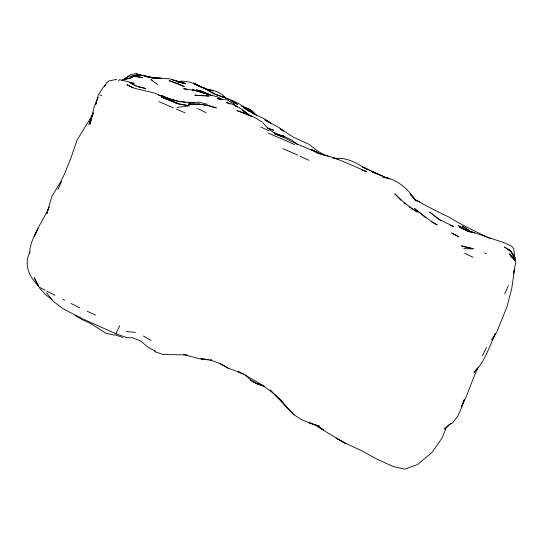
<?xml version="1.0" encoding="UTF-8"?>
<svg xmlns="http://www.w3.org/2000/svg" width="543" height="543" viewBox="0 0 543 543"><rect width="100%" height="100%" fill="white"/><g stroke="black" fill="none" stroke-linecap="round" stroke-linejoin="round"><path stroke-width="0.81" d="M514.968 259.303L513.861 249.081L511.845 246.373L504.399 242.823L474.86 232.92L466.749 230.66L459.33 227.062L469.546 231.759L466.749 230.66L458.17 225.494L466.749 230.66L474.691 232.879L464.265 229.289L470.971 232.031M513.78 257.382L513.821 255.726L511.438 251.972L508.981 249.325L513.821 255.726L514.078 258.488M29.634 253.751C29.668 244.676 33.707 236.517 38.024 228.786L34.175 236.673C38.193 226.316 44.764 217.288 48.999 207.073L46.868 213.596L51.809 196.58L60.809 181.532L64.637 173.712L71.099 157.538L76.963 140.216L90.729 117.865L93.281 112.74M514.513 260.572L515.002 257.477L514.479 260.755M513.379 273.74L515.85 262.215L511.411 251.857L504.576 246.99L511.411 251.857M514.038 271.371L514.499 269.783L511.71 288.666L507.04 306.632L496.77 332.051L491.802 339.796L495.521 333.422M96.81 101.378L95.765 104.466L98.188 95.201L103 87.484L105.871 84.789L104.935 86.12M97.333 99.837L98.12 97.523C93.776 105.763 92.229 114.967 90.131 123.933L92.317 115.055L88.937 124.476L93.179 113.29M445.511 429.533L442.206 437.787L432.113 452.305L417.302 464.638L404.711 469.152L393.241 466.464L378.152 459.772L360.919 450.385L343.352 442.26L321.931 429.296L315.619 424.721M30.048 251.918C23.274 264.604 29.336 277.195 38.818 286.283L34.161 277.636L38.594 286.724M93.104 113.27L91.638 116.86L93.213 113.324M495.61 333.477C489.128 346.862 484.906 361.91 473.903 372.505L476.74 368.711M504.712 293.885L508.391 285.503M57.897 189.412L61.535 181.41M46.433 292.501L52.393 300.578L62.94 308.668L83.378 319.169L115.876 333.721L119.759 325.793M482.367 355.679L486.487 347.398M478.349 367.007C471.887 380.012 468.093 394.259 461.231 407.155L464.251 399.682L461.652 407.501L457.993 415.728L452.394 423.065L449.278 424.483L444.113 429.058M104.249 86.52L106.876 82.55L108.865 80.982L116.833 79.312M118.557 80.927L119.324 79.936M444.88 429.384L450.982 423.18M122.236 80.493L123.397 79.502L132.533 77.439L125.27 79.502M127.727 77.758L124.591 78.769L130.897 74.52L135.879 73.848L156.085 78.355L143.78 76.02M124.591 78.769L126.186 78.009M132.424 76.237L134.773 75.477L137.915 75.789L134.773 75.477L131.65 76.4M123.655 79.964L122.039 80.418L129.064 76.244L133.51 76.122L142.32 77.554L133.51 76.122M189.69 105.797L177.072 107.453M199.098 104.093L188.469 104.141L199.098 104.093L208.118 105.41L216.413 107.935L208.383 105.763M463.742 248.592L473.924 248.877M187.321 354.959L163.11 354.464L154.422 351.565M135.791 75.864L134.297 75.81L143.569 75.497L152.054 77.69L146.617 76.672M204.053 95.826L197.679 95.446M205.729 95.887L209.096 96.009L194.781 95.147L196.227 95.296M177.167 81.45L181.925 81.701M190.844 102.905L188.489 102.77L198.826 102.145L207.29 104.249M210.195 359.724L211.75 359.812M217.553 98.941L227.103 99.912L234.081 103.964L234.237 104.772L236.029 106.408M169.966 99.193L173.679 99.993L169.966 99.193L161.868 95.663C169.301 99.423 177.439 101.548 185.713 102.356M185.115 354.606L183.554 354.477L199.614 358.814L208.634 359.636L201.053 358.842L211.376 360.382L219.548 363.301L228.46 368.31L243.271 373.665M193.966 102.932L178.844 101.412L170.169 99.152L153.282 92.71L134.922 88.434L126.879 84.715L132.723 87.844M126.329 331.522L135.431 332.404M198.297 91.075L200.672 91.305L183.683 88.685L186.996 89.391M188.061 102.675L190.383 102.926M332.859 157.965L336.619 158.352C348.185 157.565 357.857 163.966 367.326 169.62M264.156 385.924C256.71 384.763 250.099 380.453 245.348 374.69M129.363 82.55L134.175 83.33L129.831 82.509M335.622 158.61L337.162 158.855M198.589 104.093L207.582 105.546M179.183 104.032L188.265 105.607L178.633 103.808L170.068 99.96L161.23 97L178.24 103.815L175.145 102.6M178.07 82.108L185.339 83.35L178.192 81.986M333.13 157.932L337.984 158.821M467.007 247.506L472.6 248.538L461.469 245.857L466.213 247.275M275.308 134.202L276.638 134.474L274.453 133.646M146.271 76.577L152.413 77.819L161.278 78.267L152.4 77.9L151.422 77.642L170 78.864L185.299 83.724L178.192 82.027M219.739 99.389L221.191 99.688M138.499 86.982L145.789 88.523L136.843 86.181L129.003 81.85L119.609 79.719M275.226 134.189L283.507 136.076L291.985 140.23L297.713 144.845M114.783 335.262L105.953 333.239L90.878 323.642L82.767 319.949L74.982 315.51M200.272 90.864L196.206 89.914L200.55 90.776L192.677 90.179L200.645 90.715L211.974 95.833M243.678 107.758C249.074 108.145 253.554 111.396 256.642 115.645M284.322 136.931L276.292 134.359L283.507 136.076L274.31 133.748M172.124 79.855L181.654 82.278L177.289 81.633C188.516 79.454 198.236 85.258 207.82 90.043L193.742 83.568L200.095 86.459M244.296 107.962L249.542 109.333L254.653 114.437M99.864 95.011L101.772 95.514M209.001 94.516L192.541 89.738L217.526 96.946L222.542 99.532M142.992 75.803L135.879 73.848L142.347 75.653M200.937 87.023L213.195 91.081M262.771 385.415L256.194 383.501L263.436 385.598M389.141 178.837L382.896 176.998C397.435 179.075 408.288 189.174 416.053 200.998L410.148 193.994L416.277 200.862L414.302 199.267C425.651 205.444 436.911 211.573 448.728 216.929C461.93 225.386 476.299 231.644 490.254 238.696M243.529 107.507L249.542 109.333L254.64 114.512M210.779 90.484L207.582 89.514C214.417 90.118 220.906 92.602 225.657 97.781M158.495 95.174L170.054 99.199M275.898 134.243L281.444 135.974M276.292 134.359L276.638 134.474M361.821 170.02L366.382 171.466C350.588 164.977 335.235 156.859 318.307 153.649C307.867 147.642 296.057 144.594 285.733 138.275C276.808 135.383 268.697 130.123 262.873 122.718M205.329 89.201L207.82 90.043M240.373 372.342L237.8 371.507C254.253 379.74 270.638 389.093 283.215 402.77L276.665 396.682L270.299 389.806M450.446 225.433L453.643 226.485L438.554 219.148L433.857 215.571M262.079 385.116L259.187 384.159L264.767 386.596M221.931 99.742L217.641 98.283L221.524 99.647M267.55 128.148L273.76 130.266L267.129 127.999M200.679 91.93L208.526 94.686M115.876 333.721L126.933 337.719L132.322 337.692L140.413 340.861L148.388 347.459L155.42 351.151M201.718 87.308L205.627 88.699M115.259 334.821L122.772 337.495M241.011 105.973L247.208 108.206L248.538 109.224M201.032 91.149L207.84 93.722L210.738 95.466M200.89 86.846L205.614 88.652M245.069 113.663L236.884 110.507L254.328 117.247L262.12 122.026M383.582 176.57L372.423 171.819L389.216 178.79M266.579 120.777L268.765 121.646L271.242 123.702M371.107 171.486L377.371 173.984L362.154 166.715L380.982 175.477M285.611 140.549L268.364 133.144M282.781 148.606L297.937 155.176M198.134 85.916L199.546 86.507M196.994 85.244L200.102 86.547M328.685 156.54L322.936 154.131L316.155 150.038L308.791 144.16L293.777 137.413L280.127 128.589L283.297 131.08M158.97 101.663L173.495 107.853M484.505 252.895L486.372 253.683M167.441 99.478L162.866 97.516L178.321 103.964M176.312 109.062L185.007 112.829M230.015 104.134L226.431 102.546C234.243 104.086 241.255 108.159 246.902 113.697M281.471 135.879L273.815 132.451L277.351 134.515M225.053 97.903L214.723 94.353L207.996 90.396C221.157 97.889 237.488 99.586 248.463 110.969M285.985 140.705L294.591 144.628M87.28 311.309L95.48 315.076M300.374 156.37L309.008 160.348M200.801 86.778L207.541 89.914M317.954 152.658L310.677 149.264L324.354 155.454M260.816 127.021L269.104 130.883M464.632 253.289L473.096 257.307M79.767 307.745L70.923 303.401M229.282 99.803L221.951 96.213L223.852 97.57M245.809 114.023L247.282 114.749M197.577 108.512L206.007 112.639M414.37 199.288L419.563 201.847M62.845 299.363L64.732 300.32M54.972 295.297L47.024 291.218M39.327 287.159L45.218 290.295M130.517 83.147L136.171 86.256M251.036 116.446L244.594 112.869L247.282 114.797M270.326 122.962L264.882 119.908L279.421 127.781L283.263 130.938M431.142 221.551L437.285 225.019L430.952 221.123L414.485 208.505L425.882 217.933M219.548 363.301L228.46 368.31M251.966 116.263L243.549 111.593L246.875 113.901M251.857 380.684L250.418 379.862L251.518 380.915L257.613 383.969L253.296 381.505M143.338 335.981L151.11 340.475M200.252 86.799L193.797 83.011L195.711 84.375M409.225 206.924L417.255 212.048L410.827 207.752L403.605 202.016L394.822 193.803L400.829 200.279M283.643 403.49L286.12 406.748L294.177 414.893L301.372 419.563L317.024 425.963L323.696 430.11L317.798 425.902M441.133 220.858L429.662 211.96L432.656 214.539M271.683 123.729L264.441 118.903L251.11 112.462L244.357 107.976L248.368 110.982M246.827 113.731L243.454 111.281L246.746 113.799M52.094 299.526L45.537 294.686L39.157 287.6M255.291 114.797L249.739 110.494L253.364 113.541M234.237 104.772L237.339 107.181M152.305 80.466L151.008 79.448L157.748 84.735M403.985 202.912L405.288 203.937M510.698 256.452L515.124 260.301L509.3 253.778L514.913 259.846M247.717 114.091L242.701 110.032L246.895 113.738M234.196 104.5L235.981 106.109M286.12 406.748L294.177 414.893M275.172 394.917L287.783 408.417L284.206 404.019M282.679 402.139L281.661 400.883L282.652 402.187M234.081 103.964L234.237 105.349M177.025 83.242L169.138 80.656L184.328 86.656L177.025 83.242M319.623 426.377L309.225 422.746L319.623 426.377M345.823 443.516L336.158 438.113L345.823 443.516M458.713 236.85L451.708 232.927L458.713 236.857M237.535 104.399L230.727 100.407L237.535 104.399M469.22 230.653L462.412 226.092L471.711 232.336L469.22 230.653"/></g></svg>
